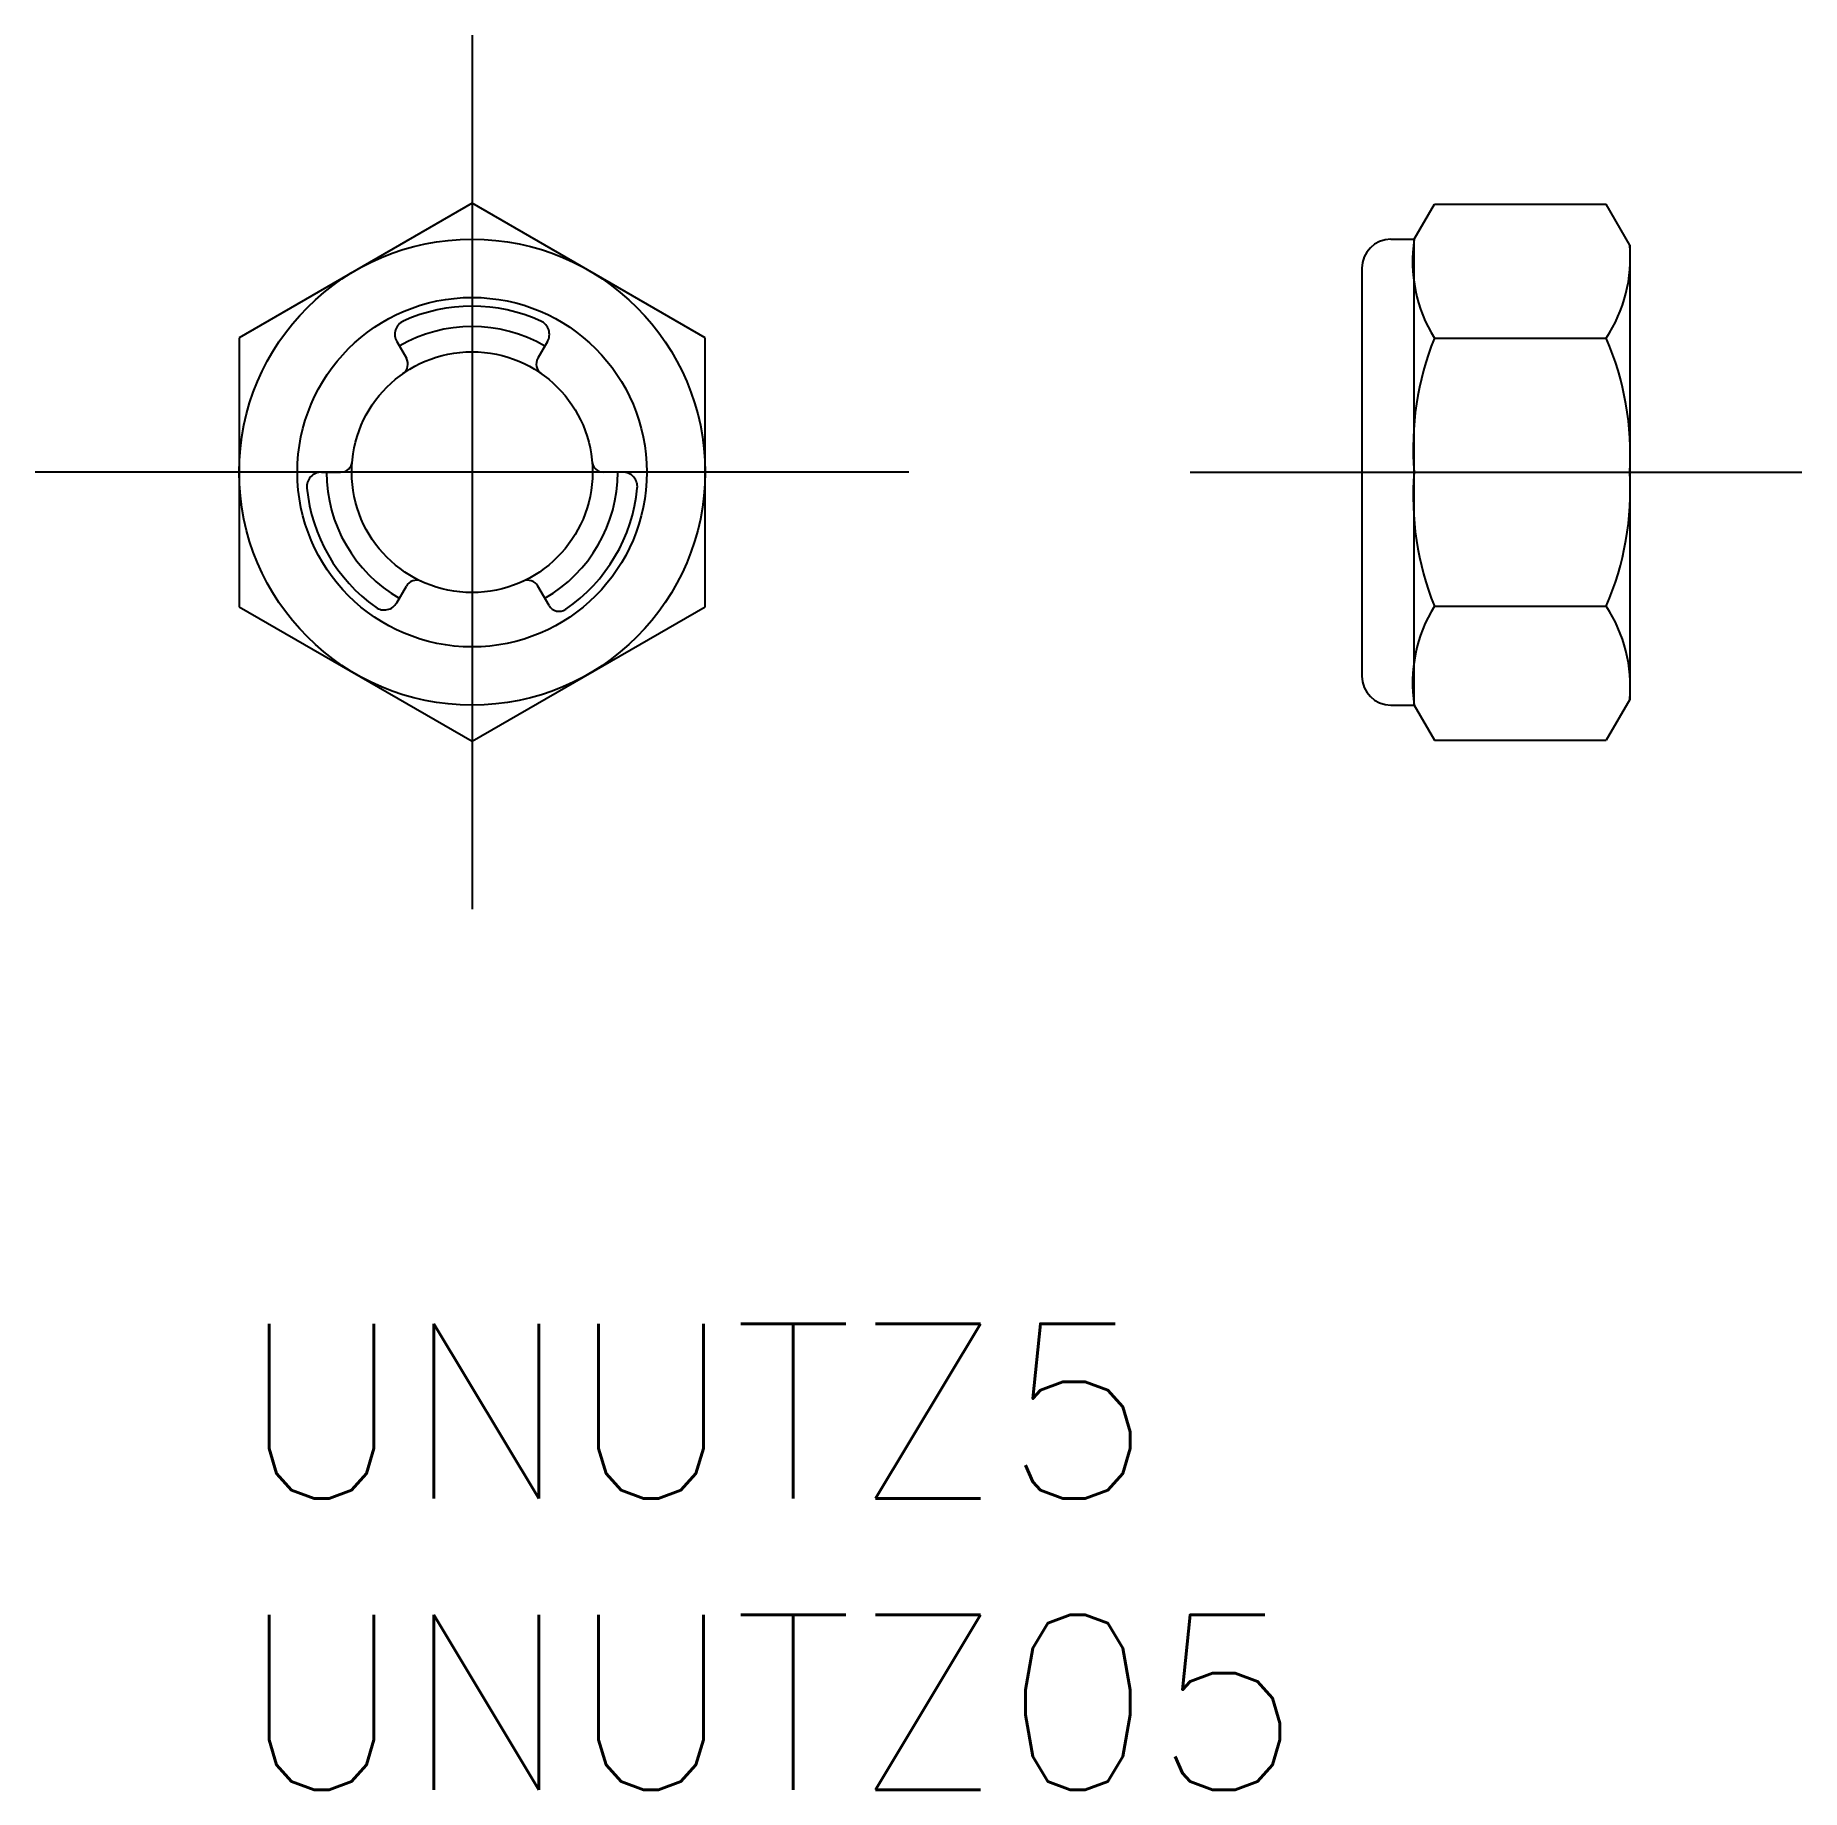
# Model space of a CAD drawing. Extents: x -3.5 to 26.8, y -8 to 22.1.
import ezdxf

# ---------------------------------------------------------------- set-up
doc = ezdxf.new("R2010")
doc.units = 0
doc.header["$LTSCALE"] = 0.5
doc.linetypes.add('CENTER', pattern=[50.8, 31.75, -6.35, 6.35, -6.35])
for name, color, linetype in [('MSM_CENTER', 1, 'CENTER'), ('MSM_CONTINUOUS', 7, 'CONTINUOUS'), ('MSM_NARROW', 5, 'CONTINUOUS'), ('MSM_PART_NUMBER', 7, 'CONTINUOUS')]:
    doc.layers.add(name, color=color, linetype=linetype)
doc.styles.get("Standard").update_dxf_attribs({"font": 'txt.shx', "height": 3, "bigfont": 'bigfont.shx'})

# ---------------------------------------------------------------- blocks, each defined once
blk = doc.blocks.new('*U2')
at = {"layer": 'MSM_PART_NUMBER'}
blk.add_text('UNUTZ5', height=3, dxfattribs=at).set_placement((0, -3))
blk = doc.blocks.new('*U3')
at = {"layer": 'MSM_PART_NUMBER'}
blk.add_text('UNUTZ05', height=3, dxfattribs=at).set_placement((0, -8))

msp = doc.modelspace()

# ---------------------------------------------------------------- linework, layer by layer
at = {"layer": 'MSM_CENTER'}
for p, q in [((4, 22.119), (4, 7.119)), ((11.5, 14.619), (-3.5, 14.619)), ((16.33, 14.619), (26.83, 14.619))]:
    msp.add_line(p, q, dxfattribs=at)
at = {"layer": 'MSM_CONTINUOUS'}
for p, q in [((4, 19.238), (0, 16.928)), ((8, 16.928), (4, 19.238)), ((20.177, 18.619), (20.523, 19.219)), ((20.523, 19.219), (23.473, 19.219)), ((23.877, 18.519), (23.473, 19.219)), ((19.777, 18.619), (20.177, 18.619)), ((20.177, 10.619), (20.177, 18.619)), ((23.877, 18.519), (23.877, 10.719)), ((19.277, 18.119), (19.277, 11.119)), ((0, 16.928), (0, 12.309)), ((2.706, 16.86), (2.871, 16.574)), ((5.294, 16.86), (5.129, 16.574)), ((8, 12.309), (8, 16.928)), ((20.523, 16.919), (23.473, 16.919)), ((1.412, 14.619), (1.742, 14.619)), ((6.588, 14.619), (6.258, 14.619)), ((2.706, 12.378), (2.871, 12.663)), ((5.321, 12.33), (5.129, 12.663)), ((0, 12.309), (4, 10)), ((4, 10), (8, 12.309)), ((20.523, 12.319), (23.473, 12.319)), ((19.777, 10.619), (20.177, 10.619)), ((20.177, 10.619), (20.523, 10.019)), ((23.877, 10.719), (23.473, 10.019)), ((20.523, 10.019), (23.473, 10.019))]:
    msp.add_line(p, q, dxfattribs=at)
for radius in [4, 3, 2.067]:
    msp.add_circle((4, 14.619), radius, dxfattribs=at)
for centre, radius, start, end in [((19.777, 18.119), 0.5, 90, 180), ((22.648, 18.237), 2.5, 171.2144, 211.8207), ((21.387, 18.297), 2.5, 326.5523, 5.096), ((4, 14.619), 2.85, 65.5177, 114.4823), ((2.923, 16.985), 0.25, 114.4823, 210), ((5.077, 16.985), 0.25, 330, 65.5177), ((25.159, 15.045), 5, 157.985, 184.8847), ((18.887, 14.927), 5, 356.4614, 23.4706), ((2.698, 16.474), 0.2, 305.0613, 30), ((5.302, 16.474), 0.2, 150, 234.9386), ((1.412, 14.369), 0.25, 90, 185.5177), ((1.742, 14.819), 0.2, 270, 354.9387), ((6.258, 14.819), 0.2, 185.0614, 270), ((6.588, 14.369), 0.25, 354.4823, 90), ((25.159, 14.193), 5, 175.1153, 202.015), ((18.887, 14.31), 5, 336.5294, 3.5386), ((4, 14.619), 2.85, 185.5177, 234.4823), ((4, 14.619), 2.85, 304.3283, 354.4823), ((3.044, 12.563), 0.2, 65.0613, 150), ((4.956, 12.563), 0.2, 30, 114.9387), ((2.49, 12.503), 0.25, 234.4823, 330), ((5.494, 12.43), 0.2, 210, 304.3283), ((22.648, 11.001), 2.5, 148.1793, 188.7856), ((21.387, 10.941), 2.5, 354.904, 33.4477), ((19.777, 11.119), 0.5, 180, 270)]:
    msp.add_arc(centre, radius, start, end, dxfattribs=at)
at = {"layer": 'MSM_NARROW'}
for start, end in [(60, 120), (180, 240), (300, 360)]:
    msp.add_arc((4, 14.619), 2.5, start, end, dxfattribs=at)

# ---------------------------------------------------------------- block references
at = {"layer": 'MSM_CONTINUOUS'}
for name in ['*U2', '*U3']:
    msp.add_blockref(name, (0, 0), dxfattribs=at)

doc.saveas('drawing.dxf')
